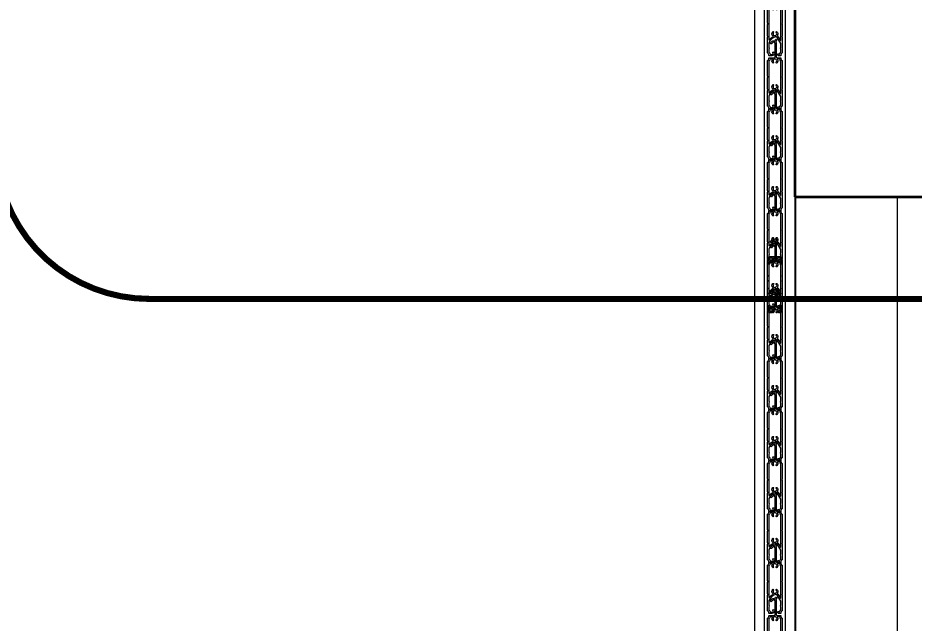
# Model space of a CAD drawing. Header units: millimetres. Extents: x -547695 to 905972, y -1055718 to 167349.
# Drawn here: x -521910 to -521032, y -1025770 to -1025177 of the extents above; entities that cross this region are included whole.
import ezdxf
from ezdxf.enums import TextEntityAlignment as Align

# ---------------------------------------------------------------- set-up
doc = ezdxf.new("R2010")
doc.units = ezdxf.units.MM
doc.linetypes.add('HIDDEN', pattern=[9.525, 6.35, -3.175])
doc.layers.get('DEFPOINTS').update_dxf_attribs({"color": 1, "lineweight": 25})
doc.layers.add('8', color=8, linetype='Continuous')
for name, color, linetype, lineweight in [('A-DIMS', 8, 'Continuous', 9), ('A-DOOR', 142, 'Continuous', 9), ('A-EQPM', 127, 'Continuous', 9), ('A-HEVY', 111, 'Continuous', 35), ('A-LITE', 9, 'Continuous', 9), ('A-PATT', 252, 'Continuous', 9), ('A-SYMBOLS', 10, 'Continuous', 13)]:
    doc.layers.add(name, color=color, linetype=linetype, lineweight=lineweight)
doc.styles.add('VTK _ Arial_2.5 mm', font='arial.ttf', dxfattribs={"width": 0.8})
doc.styles.add('VTK_Arial', font='arial.ttf', dxfattribs={"width": 0.8})
doc.styles.add('VTK_Arial_2 mm', font='arial.ttf', dxfattribs={"width": 0.8})
doc.dimstyles.new('A-2.5-DIM50', dxfattribs={"dimscale": 50, "dimtxt": 2.5, "dimasz": 1, "dimexe": 1, "dimexo": 0, "dimgap": 0.5, "dimtad": 1, "dimdec": 0, "dimzin": 12, "dimdsep": 46, "dimtxsty": 'VTK_Arial', "dimblk": 'ARCHTICK', "dimcen": 0, "dimdle": 1, "dimclrd": 256, "dimclre": 256, "dimclrt": 7, "dimadec": 1, "dimazin": 3, "dimtfac": 1, "dimtdec": 0, "dimtmove": 0, "dimatfit": 2, "dimfxl": 20, "dimtolj": 1, "dimtzin": 0, "dimlwd": -1, "dimlwe": -1, "dimarcsym": 0})

# ---------------------------------------------------------------- blocks, each defined once
blk = doc.blocks.new('_ARCHTICK')
at = {"color": 0, "linetype": 'ByBlock', "const_width": 0.15}
blk.add_lwpolyline([(-0.5, -0.5), (0.5, 0.5)], dxfattribs=at)
blk = doc.blocks.new('*D611')
at = {"layer": 'A-DIMS', "ltscale": 5, "transparency": 16777216}
for p, q in [((-522067.07, -1025302.42), (-522067.07, -1028902.42)), ((-521924.81, -1025352.42), (-522117.07, -1025352.42)), ((-521924.81, -1028852.42), (-522117.07, -1028852.42))]:
    blk.add_line(p, q, dxfattribs=at)
at = {"layer": 'DEFPOINTS', "color": 0, "transparency": 16777216}
for p in [(-521924.81, -1025352.42), (-522067.07, -1028852.42), (-521924.81, -1028852.42)]:
    blk.add_point(p, dxfattribs=at)
at = {"layer": 'A-DIMS', "transparency": 16777216, "xscale": 50, "yscale": 50, "zscale": 50}
for p, rotation in [((-522067.07, -1025352.42), 90), ((-522067.07, -1028852.42), 270)]:
    blk.add_blockref('_ARCHTICK', p, dxfattribs=dict(at, rotation=rotation))
at = {"layer": 'A-DIMS', "color": 7, "transparency": 16777216, "insert": (-522171.45, -1027102.42), "char_height": 125, "attachment_point": 5, "rotation": 90, "style": 'VTK_Arial'}
blk.add_mtext('\\A1;KT THÔNG THỦY = 3500', dxfattribs=at)
blk = doc.blocks.new('*U706')
at = {"linetype": 'HIDDEN', "ltscale": 50, "const_width": 0.2}
blk.add_lwpolyline([(9.028, -47.882), (-18.603, -47.882, -0.414214), (-23.603, -42.882), (-23.603, -26.663, -0.414214), (-18.603, -21.663), (9.028, -21.663, -0.414214), (14.028, -26.663), (14.028, -42.882, -0.414214)], format="xyb", close=True, dxfattribs=at)
at = {"color": 7, "width": 0.8}
for tag, height, style, p in [('VIEW-NUMBER', 3, 'VTK _ Arial_2.5 mm', (10.627, 2.303)), ('SHEET-NUMBER', 2.5, 'VTK_Arial_2 mm', (10.641, -2.535))]:
    blk.add_attdef(tag, text='', height=height, dxfattribs=dict(at, style=style)).set_placement(p, align=Align.MIDDLE_CENTER)
blk = doc.blocks.new('MTY')
for points in [[(626.11, -64799.93, -0.090196), (626.15, -64800.14), (626.15, -64804.13, 0.368278), (626.15, -64806.35), (626.15, -64808.48, -0.182607), (625.75, -64809.53, 0.096718), (624.89, -64810.99, -0.176758), (624.55, -64811.41), (623.19, -64811.41, -0.247641), (621.81, -64810.27, -0.460334), (622.04, -64809.75, 0.7323), (622.2, -64809.07, 0.638251), (620.41, -64810.41, 0.326604), (623.25, -64812.71), (625.79, -64812.71, 0.391294), (626.09, -64812.43, -0.198956), (627.34, -64809.98, 0.219541), (627.45, -64809.75), (627.45, -64794.61, -0.461538), (627.45, -64793.31), (627.45, -64782.11, -0.461538), (627.45, -64780.81), (627.45, -64765.67, 0.219541), (627.34, -64765.44, -0.198956), (626.09, -64762.98, 0.391294), (625.79, -64762.71), (620.44, -64762.71, -0.388859), (620.14, -64762.43), (620.14, -64748.91, -0.726905), (622.68, -64747.88), (623.48, -64748.92, 0.894046), (624.47, -64748.17), (623.58, -64747, 0.357314), (620.68, -64746.35, -0.31829), (620.36, -64746.3), (619.5, -64744.69, 0.333118), (619.19, -64744.56), (618.55, -64744.91, 0.4202), (618.45, -64745.23), (619.25, -64746.87, -0.283488), (619.26, -64747.28, 0.119039), (618.84, -64748.35), (618.84, -64761.91, -0.414214), (618.04, -64762.71), (614.7, -64762.71, 0.391294), (614.4, -64762.98, -0.198956), (613.15, -64765.44, 0.219541), (613.05, -64765.67), (613.05, -64780.81, -0.461538), (613.05, -64782.11), (613.05, -64793.31, -0.461538), (613.05, -64794.61), (613.05, -64809.75, 0.219541), (613.15, -64809.98, -0.198942), (614.4, -64812.43, 0.390366), (614.7, -64812.71), (616.48, -64812.71, 0.172119), (616.63, -64812.64), (617.35, -64811.95, 0.171024), (617.4, -64811.83), (617.4, -64811.21, 0.908513), (616.37, -64811.07, -0.468804), (615.6, -64811.23, 0.084333), (614.44, -64809.26, -0.199939), (614.35, -64809.05), (614.35, -64806.35, 0.368278), (614.35, -64804.13), (614.35, -64800.93, -0.132117), (614.43, -64800.62), (617.99, -64794.65, -0.289287), (619.22, -64794.04, -0.243866), (626.11, -64799.93)], [(614.35, -64797.44), (614.35, -64766.06, -0.196067), (614.43, -64765.85, 0.142518), (615.55, -64763.81), (617.47, -64763.81, -0.554704), (617.72, -64764.31, 0.323726), (618.17, -64767.67, 0.91687), (618.95, -64766.89, -2.282982), (621.55, -64766.89, 0.925267), (622.33, -64767.66, 0.32336), (622.77, -64764.32, -0.602267), (623.02, -64763.81), (624.94, -64763.81, 0.142518), (626.06, -64765.85, -0.196067), (626.15, -64766.06), (626.15, -64796.77, -0.734386), (625.6, -64796.94, 0.120007), (622, -64793.74, -0.641171), (622, -64793.37, 0.455001), (622.26, -64789.04, 0.842101), (621.55, -64789.89, -2.282982), (618.95, -64789.89, 0.880595), (618.19, -64789.08, 0.325978), (617.71, -64792.43, -0.340176), (617.55, -64793.29, 0.020475), (617.01, -64794), (614.9, -64797.57, -0.729569), (614.35, -64797.44)]]:
    blk.add_lwpolyline(points, format="xyb")
blk = doc.blocks.new('A$C7db9ddd7')
at = {"layer": 'A-DOOR'}
blk.add_lwpolyline([(10.17, 4781.95), (10.19, 1000.01), (-10.15, 1000.01), (-10.17, 4731.52), (-40.11, 4781.95), (-49.59, 4781.95), (-20.04, 4731.52), (-20.03, 1000.01), (20.02, 1000.01), (20, 4781.95), (-20.04, 4781.95), (-20.03, 1000.01)], dxfattribs=at)
at = {"layer": 'A-EQPM', "linetype": 'Continuous', "xscale": -1}
for p in [(620.25, 69451.18), (620.25, 69399.18), (620.25, 69349.18), (620.25, 69299.18), (620.25, 69249.18), (620.25, 69204.17), (620.25, 69199.18), (620.25, 69154.17), (620.25, 69104.17), (620.25, 69054.17), (620.25, 69004.17), (620.25, 68954.17), (620.25, 68904.17), (620.25, 68852.17)]:
    blk.add_blockref('MTY', p, dxfattribs=at)

msp = doc.modelspace()

# ---------------------------------------------------------------- linework, layer by layer
at = {"layer": '8'}
msp.add_line((-521148.01, -1024922.43), (-521148.01, -1025352.43), dxfattribs=at)
at = {"layer": '8', "linetype": 'Continuous', "lineweight": 25}
for q in [(-521148.01, -1025352.43), (-521148.01, -1025348.83)]:
    msp.add_line((-521148.01, -1024922.43), q, dxfattribs=at)
at = {"layer": 'A-HEVY'}
for q in [(-521148.02, -1024286.07), (-520848.02, -1025352.43)]:
    msp.add_line((-521148.02, -1025352.43), q, dxfattribs=at)
at = {"layer": 'A-LITE', "ltscale": 5}
msp.add_lwpolyline([(-521148.01, -1025352.43), (-521048.01, -1025352.43), (-521048.04, -1028852.42), (-521148.04, -1028852.42)], close=True, dxfattribs=at)
at = {"layer": 'A-PATT', "linetype": 'Continuous', "lineweight": 25}
msp.add_line((-521148.01, -1025353.63), (-521148.01, -1028852.42), dxfattribs=at)

# ---------------------------------------------------------------- block references
at = {"layer": 'A-DIMS', "ltscale": 5}
msp.add_blockref('A$C7db9ddd7', (-521168.02, -1029852.43), dxfattribs=at)
at = {"layer": 'A-SYMBOLS', "xscale": 30, "yscale": 30, "zscale": 30}
msp.add_blockref('*U706', (-521223.13, -1024015.96), dxfattribs=at)

# ---------------------------------------------------------------- dimensions: what is measured, and where the dimension line sits
at = {"layer": 'A-DIMS', "ltscale": 5}
dim = msp.add_linear_dim(base=(-522067.07, -1028852.42), p1=(-521924.81, -1025352.42), p2=(-521924.81, -1028852.42), angle=90, text='KT THÔNG THỦY = <>', dimstyle='A-2.5-DIM50', override={"dimpost": '\\X', "dimtmove": 1}, dxfattribs=at)
dim.commit()
dim.dimension.update_dxf_attribs({"geometry": '*D611', "text_midpoint": (-522171.45, -1027102.42)})

doc.saveas('drawing.dxf')
